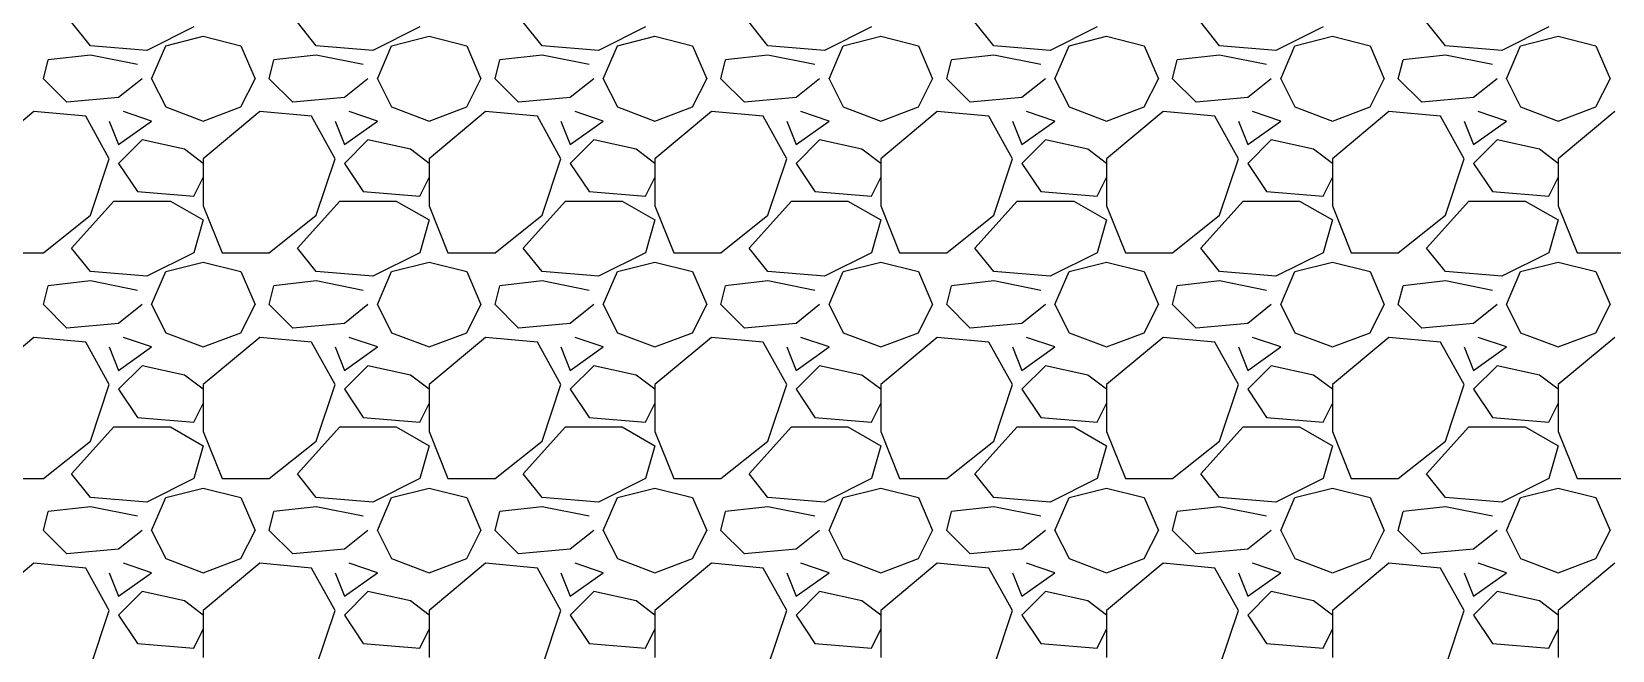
# Model space of a CAD drawing. Header units: metres. Extents: x 1 to 213, y 1 to 147.
# Drawn here: x 68.074 to 71.63, y 135.736 to 137.128 of the extents above; entities that cross this region are included whole.
import ezdxf

# ---------------------------------------------------------------- set-up
doc = ezdxf.new("R2010")
doc.units = ezdxf.units.M
doc.layers.add('00-BASE-ARQUITECTURA', color=8, linetype='Continuous')

msp = doc.modelspace()

# ---------------------------------------------------------------- linework, layer by layer
at = {"layer": '00-BASE-ARQUITECTURA'}
for points in [[(68.206, 137.0964), (68.1637, 137.1493)], [(68.4389, 137.1388), (68.333, 137.0858)], [(68.714, 137.0964), (68.6717, 137.1493)], [(68.9469, 137.1388), (68.841, 137.0858)], [(69.222, 137.0964), (69.1797, 137.1493)], [(69.4549, 137.1388), (69.349, 137.0858)], [(69.73, 137.0964), (69.6877, 137.1493)], [(69.9629, 137.1388), (69.857, 137.0858)], [(70.238, 137.0964), (70.1957, 137.1493)], [(70.4709, 137.1388), (70.365, 137.0858)], [(70.746, 137.0964), (70.7037, 137.1493)], [(70.9789, 137.1388), (70.873, 137.0858)], [(71.254, 137.0964), (71.2117, 137.1493)], [(71.4869, 137.1388), (71.381, 137.0858)], [(68.333, 137.0858), (68.206, 137.0964)], [(68.3436, 137.0223), (68.3754, 137.0964)], [(68.3754, 137.0964), (68.46, 137.1176)], [(68.46, 137.1176), (68.5447, 137.0964)], [(68.5447, 137.0964), (68.5764, 137.0223)], [(68.841, 137.0858), (68.714, 137.0964)], [(68.8516, 137.0223), (68.8834, 137.0964)], [(68.8834, 137.0964), (68.968, 137.1176)], [(68.968, 137.1176), (69.0527, 137.0964)], [(69.0527, 137.0964), (69.0844, 137.0223)], [(69.349, 137.0858), (69.222, 137.0964)], [(69.3596, 137.0223), (69.3914, 137.0964)], [(69.3914, 137.0964), (69.476, 137.1176)], [(69.476, 137.1176), (69.5607, 137.0964)], [(69.5607, 137.0964), (69.5924, 137.0223)], [(69.857, 137.0858), (69.73, 137.0964)], [(69.8676, 137.0223), (69.8994, 137.0964)], [(69.8994, 137.0964), (69.984, 137.1176)], [(69.984, 137.1176), (70.0687, 137.0964)], [(70.0687, 137.0964), (70.1004, 137.0223)], [(70.365, 137.0858), (70.238, 137.0964)], [(70.3756, 137.0223), (70.4074, 137.0964)], [(70.4074, 137.0964), (70.492, 137.1176)], [(70.492, 137.1176), (70.5767, 137.0964)], [(70.5767, 137.0964), (70.6084, 137.0223)], [(70.873, 137.0858), (70.746, 137.0964)], [(70.8836, 137.0223), (70.9154, 137.0964)], [(70.9154, 137.0964), (71, 137.1176)], [(71, 137.1176), (71.0847, 137.0964)], [(71.0847, 137.0964), (71.1164, 137.0223)], [(71.381, 137.0858), (71.254, 137.0964)], [(71.3916, 137.0223), (71.4234, 137.0964)], [(71.4234, 137.0964), (71.508, 137.1176)], [(71.508, 137.1176), (71.5927, 137.0964)], [(71.5927, 137.0964), (71.6244, 137.0223)], [(68.1002, 137.0223), (68.1108, 137.0647)], [(68.206, 137.0753), (68.1108, 137.0647)], [(68.3119, 137.0541), (68.206, 137.0753)], [(68.6082, 137.0223), (68.6188, 137.0647)], [(68.714, 137.0753), (68.6188, 137.0647)], [(68.8199, 137.0541), (68.714, 137.0753)], [(69.1162, 137.0223), (69.1268, 137.0647)], [(69.222, 137.0753), (69.1268, 137.0647)], [(69.3279, 137.0541), (69.222, 137.0753)], [(69.6242, 137.0223), (69.6348, 137.0647)], [(69.73, 137.0753), (69.6348, 137.0647)], [(69.8359, 137.0541), (69.73, 137.0753)], [(70.1322, 137.0223), (70.1428, 137.0647)], [(70.238, 137.0753), (70.1428, 137.0647)], [(70.3439, 137.0541), (70.238, 137.0753)], [(70.6402, 137.0223), (70.6508, 137.0647)], [(70.746, 137.0753), (70.6508, 137.0647)], [(70.8519, 137.0541), (70.746, 137.0753)], [(71.1482, 137.0223), (71.1588, 137.0647)], [(71.254, 137.0753), (71.1588, 137.0647)], [(71.3599, 137.0541), (71.254, 137.0753)], [(68.1531, 136.9694), (68.1002, 137.0223)], [(68.3224, 137.0223), (68.2695, 136.98)], [(68.3436, 137.0223), (68.3754, 136.9588)], [(68.5447, 136.9588), (68.5764, 137.0223)], [(68.6611, 136.9694), (68.6082, 137.0223)], [(68.8304, 137.0223), (68.7775, 136.98)], [(68.8516, 137.0223), (68.8834, 136.9588)], [(69.0527, 136.9588), (69.0844, 137.0223)], [(69.1691, 136.9694), (69.1162, 137.0223)], [(69.3384, 137.0223), (69.2855, 136.98)], [(69.3596, 137.0223), (69.3914, 136.9588)], [(69.5607, 136.9588), (69.5924, 137.0223)], [(69.6771, 136.9694), (69.6242, 137.0223)], [(69.8464, 137.0223), (69.7935, 136.98)], [(69.8676, 137.0223), (69.8994, 136.9588)], [(70.0687, 136.9588), (70.1004, 137.0223)], [(70.1851, 136.9694), (70.1322, 137.0223)], [(70.3544, 137.0223), (70.3015, 136.98)], [(70.3756, 137.0223), (70.4074, 136.9588)], [(70.5767, 136.9588), (70.6084, 137.0223)], [(70.6931, 136.9694), (70.6402, 137.0223)], [(70.8624, 137.0223), (70.8095, 136.98)], [(70.8836, 137.0223), (70.9154, 136.9588)], [(71.0847, 136.9588), (71.1164, 137.0223)], [(71.2011, 136.9694), (71.1482, 137.0223)], [(71.3704, 137.0223), (71.3175, 136.98)], [(71.3916, 137.0223), (71.4234, 136.9588)], [(71.5927, 136.9588), (71.6244, 137.0223)], [(68.2695, 136.98), (68.1531, 136.9694)], [(68.7775, 136.98), (68.6611, 136.9694)], [(69.2855, 136.98), (69.1691, 136.9694)], [(69.7935, 136.98), (69.6771, 136.9694)], [(70.3015, 136.98), (70.1851, 136.9694)], [(70.8095, 136.98), (70.6931, 136.9694)], [(71.3175, 136.98), (71.2011, 136.9694)], [(68.079, 136.9483), (67.952, 136.8424)], [(68.1954, 136.9377), (68.079, 136.9483)], [(68.3436, 136.9271), (68.2801, 136.9483)], [(68.3754, 136.9588), (68.46, 136.9271)], [(68.46, 136.9271), (68.5447, 136.9588)], [(68.587, 136.9483), (68.46, 136.8424)], [(68.7034, 136.9377), (68.587, 136.9483)], [(68.8516, 136.9271), (68.7881, 136.9483)], [(68.8834, 136.9588), (68.968, 136.9271)], [(68.968, 136.9271), (69.0527, 136.9588)], [(69.095, 136.9483), (68.968, 136.8424)], [(69.2114, 136.9377), (69.095, 136.9483)], [(69.3596, 136.9271), (69.2961, 136.9483)], [(69.3914, 136.9588), (69.476, 136.9271)], [(69.476, 136.9271), (69.5607, 136.9588)], [(69.603, 136.9483), (69.476, 136.8424)], [(69.7194, 136.9377), (69.603, 136.9483)], [(69.8676, 136.9271), (69.8041, 136.9483)], [(69.8994, 136.9588), (69.984, 136.9271)], [(69.984, 136.9271), (70.0687, 136.9588)], [(70.111, 136.9483), (69.984, 136.8424)], [(70.2274, 136.9377), (70.111, 136.9483)], [(70.3756, 136.9271), (70.3121, 136.9483)], [(70.4074, 136.9588), (70.492, 136.9271)], [(70.492, 136.9271), (70.5767, 136.9588)], [(70.619, 136.9483), (70.492, 136.8424)], [(70.7354, 136.9377), (70.619, 136.9483)], [(70.8836, 136.9271), (70.8201, 136.9483)], [(70.9154, 136.9588), (71, 136.9271)], [(71, 136.9271), (71.0847, 136.9588)], [(71.127, 136.9483), (71, 136.8424)], [(71.2434, 136.9377), (71.127, 136.9483)], [(71.3916, 136.9271), (71.3281, 136.9483)], [(71.4234, 136.9588), (71.508, 136.9271)], [(71.508, 136.9271), (71.5927, 136.9588)], [(71.635, 136.9483), (71.508, 136.8424)], [(68.2484, 136.8424), (68.1954, 136.9377)], [(68.2484, 136.9271), (68.2695, 136.8742)], [(68.2695, 136.8742), (68.3436, 136.9271)], [(68.7564, 136.8424), (68.7034, 136.9377)], [(68.7564, 136.9271), (68.7775, 136.8742)], [(68.7775, 136.8742), (68.8516, 136.9271)], [(69.2644, 136.8424), (69.2114, 136.9377)], [(69.2644, 136.9271), (69.2855, 136.8742)], [(69.2855, 136.8742), (69.3596, 136.9271)], [(69.7724, 136.8424), (69.7194, 136.9377)], [(69.7724, 136.9271), (69.7935, 136.8742)], [(69.7935, 136.8742), (69.8676, 136.9271)], [(70.2804, 136.8424), (70.2274, 136.9377)], [(70.2804, 136.9271), (70.3015, 136.8742)], [(70.3015, 136.8742), (70.3756, 136.9271)], [(70.7884, 136.8424), (70.7354, 136.9377)], [(70.7884, 136.9271), (70.8095, 136.8742)], [(70.8095, 136.8742), (70.8836, 136.9271)], [(71.2964, 136.8424), (71.2434, 136.9377)], [(71.2964, 136.9271), (71.3175, 136.8742)], [(71.3175, 136.8742), (71.3916, 136.9271)], [(68.3224, 136.8848), (68.2695, 136.8318)], [(68.4177, 136.8636), (68.3224, 136.8848)], [(68.8304, 136.8848), (68.7775, 136.8318)], [(68.9257, 136.8636), (68.8304, 136.8848)], [(69.3384, 136.8848), (69.2855, 136.8318)], [(69.4337, 136.8636), (69.3384, 136.8848)], [(69.8464, 136.8848), (69.7935, 136.8318)], [(69.9417, 136.8636), (69.8464, 136.8848)], [(70.3544, 136.8848), (70.3015, 136.8318)], [(70.4497, 136.8636), (70.3544, 136.8848)], [(70.8624, 136.8848), (70.8095, 136.8318)], [(70.9577, 136.8636), (70.8624, 136.8848)], [(71.3704, 136.8848), (71.3175, 136.8318)], [(71.4657, 136.8636), (71.3704, 136.8848)], [(68.206, 136.7154), (68.2484, 136.8424)], [(68.46, 136.8318), (68.4177, 136.8636)], [(68.46, 136.8424), (68.46, 136.7366)], [(68.714, 136.7154), (68.7564, 136.8424)], [(68.968, 136.8318), (68.9257, 136.8636)], [(68.968, 136.8424), (68.968, 136.7366)], [(69.222, 136.7154), (69.2644, 136.8424)], [(69.476, 136.8318), (69.4337, 136.8636)], [(69.476, 136.8424), (69.476, 136.7366)], [(69.73, 136.7154), (69.7724, 136.8424)], [(69.984, 136.8318), (69.9417, 136.8636)], [(69.984, 136.8424), (69.984, 136.7366)], [(70.238, 136.7154), (70.2804, 136.8424)], [(70.492, 136.8318), (70.4497, 136.8636)], [(70.492, 136.8424), (70.492, 136.7366)], [(70.746, 136.7154), (70.7884, 136.8424)], [(71, 136.8318), (70.9577, 136.8636)], [(71, 136.8424), (71, 136.7366)], [(71.254, 136.7154), (71.2964, 136.8424)], [(71.508, 136.8318), (71.4657, 136.8636)], [(71.508, 136.8424), (71.508, 136.7366)], [(68.2695, 136.8318), (68.3119, 136.7683)], [(68.4389, 136.7578), (68.46, 136.8001)], [(68.7775, 136.8318), (68.8199, 136.7683)], [(68.9469, 136.7578), (68.968, 136.8001)], [(69.2855, 136.8318), (69.3279, 136.7683)], [(69.4549, 136.7578), (69.476, 136.8001)], [(69.7935, 136.8318), (69.8359, 136.7683)], [(69.9629, 136.7578), (69.984, 136.8001)], [(70.3015, 136.8318), (70.3439, 136.7683)], [(70.4709, 136.7578), (70.492, 136.8001)], [(70.8095, 136.8318), (70.8519, 136.7683)], [(70.9789, 136.7578), (71, 136.8001)], [(71.3175, 136.8318), (71.3599, 136.7683)], [(71.4869, 136.7578), (71.508, 136.8001)], [(68.3119, 136.7683), (68.4389, 136.7578)], [(68.8199, 136.7683), (68.9469, 136.7578)], [(69.3279, 136.7683), (69.4549, 136.7578)], [(69.8359, 136.7683), (69.9629, 136.7578)], [(70.3439, 136.7683), (70.4709, 136.7578)], [(70.8519, 136.7683), (70.9789, 136.7578)], [(71.3599, 136.7683), (71.4869, 136.7578)], [(68.1637, 136.6413), (68.2589, 136.7472)], [(68.2589, 136.7472), (68.3859, 136.7472)], [(68.3859, 136.7472), (68.46, 136.7048)], [(68.46, 136.7366), (68.5024, 136.6308)], [(68.6717, 136.6413), (68.7669, 136.7472)], [(68.7669, 136.7472), (68.8939, 136.7472)], [(68.8939, 136.7472), (68.968, 136.7048)], [(68.968, 136.7366), (69.0104, 136.6308)], [(69.1797, 136.6413), (69.2749, 136.7472)], [(69.2749, 136.7472), (69.4019, 136.7472)], [(69.4019, 136.7472), (69.476, 136.7048)], [(69.476, 136.7366), (69.5184, 136.6308)], [(69.6877, 136.6413), (69.7829, 136.7472)], [(69.7829, 136.7472), (69.9099, 136.7472)], [(69.9099, 136.7472), (69.984, 136.7048)], [(69.984, 136.7366), (70.0264, 136.6308)], [(70.1957, 136.6413), (70.2909, 136.7472)], [(70.2909, 136.7472), (70.4179, 136.7472)], [(70.4179, 136.7472), (70.492, 136.7048)], [(70.492, 136.7366), (70.5344, 136.6308)], [(70.7037, 136.6413), (70.7989, 136.7472)], [(70.7989, 136.7472), (70.9259, 136.7472)], [(70.9259, 136.7472), (71, 136.7048)], [(71, 136.7366), (71.0424, 136.6308)], [(71.2117, 136.6413), (71.3069, 136.7472)], [(71.3069, 136.7472), (71.4339, 136.7472)], [(71.4339, 136.7472), (71.508, 136.7048)], [(71.508, 136.7366), (71.5504, 136.6308)], [(68.1002, 136.6308), (68.206, 136.7154)], [(68.46, 136.7048), (68.4389, 136.6308)], [(68.6082, 136.6308), (68.714, 136.7154)], [(68.968, 136.7048), (68.9469, 136.6308)], [(69.1162, 136.6308), (69.222, 136.7154)], [(69.476, 136.7048), (69.4549, 136.6308)], [(69.6242, 136.6308), (69.73, 136.7154)], [(69.984, 136.7048), (69.9629, 136.6308)], [(70.1322, 136.6308), (70.238, 136.7154)], [(70.492, 136.7048), (70.4709, 136.6308)], [(70.6402, 136.6308), (70.746, 136.7154)], [(71, 136.7048), (70.9789, 136.6308)], [(71.1482, 136.6308), (71.254, 136.7154)], [(71.508, 136.7048), (71.4869, 136.6308)], [(67.9944, 136.6308), (68.1002, 136.6308)], [(68.206, 136.5884), (68.1637, 136.6413)], [(68.4389, 136.6308), (68.333, 136.5778)], [(68.5024, 136.6308), (68.6082, 136.6308)], [(68.714, 136.5884), (68.6717, 136.6413)], [(68.9469, 136.6308), (68.841, 136.5778)], [(69.0104, 136.6308), (69.1162, 136.6308)], [(69.222, 136.5884), (69.1797, 136.6413)], [(69.4549, 136.6308), (69.349, 136.5778)], [(69.5184, 136.6308), (69.6242, 136.6308)], [(69.73, 136.5884), (69.6877, 136.6413)], [(69.9629, 136.6308), (69.857, 136.5778)], [(70.0264, 136.6308), (70.1322, 136.6308)], [(70.238, 136.5884), (70.1957, 136.6413)], [(70.4709, 136.6308), (70.365, 136.5778)], [(70.5344, 136.6308), (70.6402, 136.6308)], [(70.746, 136.5884), (70.7037, 136.6413)], [(70.9789, 136.6308), (70.873, 136.5778)], [(71.0424, 136.6308), (71.1482, 136.6308)], [(71.254, 136.5884), (71.2117, 136.6413)], [(71.4869, 136.6308), (71.381, 136.5778)], [(71.5504, 136.6308), (71.6562, 136.6308)], [(68.333, 136.5778), (68.206, 136.5884)], [(68.3436, 136.5143), (68.3754, 136.5884)], [(68.3754, 136.5884), (68.46, 136.6096)], [(68.46, 136.6096), (68.5447, 136.5884)], [(68.5447, 136.5884), (68.5764, 136.5143)], [(68.841, 136.5778), (68.714, 136.5884)], [(68.8516, 136.5143), (68.8834, 136.5884)], [(68.8834, 136.5884), (68.968, 136.6096)], [(68.968, 136.6096), (69.0527, 136.5884)], [(69.0527, 136.5884), (69.0844, 136.5143)], [(69.349, 136.5778), (69.222, 136.5884)], [(69.3596, 136.5143), (69.3914, 136.5884)], [(69.3914, 136.5884), (69.476, 136.6096)], [(69.476, 136.6096), (69.5607, 136.5884)], [(69.5607, 136.5884), (69.5924, 136.5143)], [(69.857, 136.5778), (69.73, 136.5884)], [(69.8676, 136.5143), (69.8994, 136.5884)], [(69.8994, 136.5884), (69.984, 136.6096)], [(69.984, 136.6096), (70.0687, 136.5884)], [(70.0687, 136.5884), (70.1004, 136.5143)], [(70.365, 136.5778), (70.238, 136.5884)], [(70.3756, 136.5143), (70.4074, 136.5884)], [(70.4074, 136.5884), (70.492, 136.6096)], [(70.492, 136.6096), (70.5767, 136.5884)], [(70.5767, 136.5884), (70.6084, 136.5143)], [(70.873, 136.5778), (70.746, 136.5884)], [(70.8836, 136.5143), (70.9154, 136.5884)], [(70.9154, 136.5884), (71, 136.6096)], [(71, 136.6096), (71.0847, 136.5884)], [(71.0847, 136.5884), (71.1164, 136.5143)], [(71.381, 136.5778), (71.254, 136.5884)], [(71.3916, 136.5143), (71.4234, 136.5884)], [(71.4234, 136.5884), (71.508, 136.6096)], [(71.508, 136.6096), (71.5927, 136.5884)], [(71.5927, 136.5884), (71.6244, 136.5143)], [(68.1002, 136.5143), (68.1108, 136.5567)], [(68.206, 136.5673), (68.1108, 136.5567)], [(68.3119, 136.5461), (68.206, 136.5673)], [(68.6082, 136.5143), (68.6188, 136.5567)], [(68.714, 136.5673), (68.6188, 136.5567)], [(68.8199, 136.5461), (68.714, 136.5673)], [(69.1162, 136.5143), (69.1268, 136.5567)], [(69.222, 136.5673), (69.1268, 136.5567)], [(69.3279, 136.5461), (69.222, 136.5673)], [(69.6242, 136.5143), (69.6348, 136.5567)], [(69.73, 136.5673), (69.6348, 136.5567)], [(69.8359, 136.5461), (69.73, 136.5673)], [(70.1322, 136.5143), (70.1428, 136.5567)], [(70.238, 136.5673), (70.1428, 136.5567)], [(70.3439, 136.5461), (70.238, 136.5673)], [(70.6402, 136.5143), (70.6508, 136.5567)], [(70.746, 136.5673), (70.6508, 136.5567)], [(70.8519, 136.5461), (70.746, 136.5673)], [(71.1482, 136.5143), (71.1588, 136.5567)], [(71.254, 136.5673), (71.1588, 136.5567)], [(71.3599, 136.5461), (71.254, 136.5673)], [(68.1531, 136.4614), (68.1002, 136.5143)], [(68.3224, 136.5143), (68.2695, 136.472)], [(68.3436, 136.5143), (68.3754, 136.4508)], [(68.5447, 136.4508), (68.5764, 136.5143)], [(68.6611, 136.4614), (68.6082, 136.5143)], [(68.8304, 136.5143), (68.7775, 136.472)], [(68.8516, 136.5143), (68.8834, 136.4508)], [(69.0527, 136.4508), (69.0844, 136.5143)], [(69.1691, 136.4614), (69.1162, 136.5143)], [(69.3384, 136.5143), (69.2855, 136.472)], [(69.3596, 136.5143), (69.3914, 136.4508)], [(69.5607, 136.4508), (69.5924, 136.5143)], [(69.6771, 136.4614), (69.6242, 136.5143)], [(69.8464, 136.5143), (69.7935, 136.472)], [(69.8676, 136.5143), (69.8994, 136.4508)], [(70.0687, 136.4508), (70.1004, 136.5143)], [(70.1851, 136.4614), (70.1322, 136.5143)], [(70.3544, 136.5143), (70.3015, 136.472)], [(70.3756, 136.5143), (70.4074, 136.4508)], [(70.5767, 136.4508), (70.6084, 136.5143)], [(70.6931, 136.4614), (70.6402, 136.5143)], [(70.8624, 136.5143), (70.8095, 136.472)], [(70.8836, 136.5143), (70.9154, 136.4508)], [(71.0847, 136.4508), (71.1164, 136.5143)], [(71.2011, 136.4614), (71.1482, 136.5143)], [(71.3704, 136.5143), (71.3175, 136.472)], [(71.3916, 136.5143), (71.4234, 136.4508)], [(71.5927, 136.4508), (71.6244, 136.5143)], [(68.2695, 136.472), (68.1531, 136.4614)], [(68.3754, 136.4508), (68.46, 136.4191)], [(68.46, 136.4191), (68.5447, 136.4508)], [(68.7775, 136.472), (68.6611, 136.4614)], [(68.8834, 136.4508), (68.968, 136.4191)], [(68.968, 136.4191), (69.0527, 136.4508)], [(69.2855, 136.472), (69.1691, 136.4614)], [(69.3914, 136.4508), (69.476, 136.4191)], [(69.476, 136.4191), (69.5607, 136.4508)], [(69.7935, 136.472), (69.6771, 136.4614)], [(69.8994, 136.4508), (69.984, 136.4191)], [(69.984, 136.4191), (70.0687, 136.4508)], [(70.3015, 136.472), (70.1851, 136.4614)], [(70.4074, 136.4508), (70.492, 136.4191)], [(70.492, 136.4191), (70.5767, 136.4508)], [(70.8095, 136.472), (70.6931, 136.4614)], [(70.9154, 136.4508), (71, 136.4191)], [(71, 136.4191), (71.0847, 136.4508)], [(71.3175, 136.472), (71.2011, 136.4614)], [(71.4234, 136.4508), (71.508, 136.4191)], [(71.508, 136.4191), (71.5927, 136.4508)], [(68.079, 136.4403), (67.952, 136.3344)], [(68.1954, 136.4297), (68.079, 136.4403)], [(68.2484, 136.3344), (68.1954, 136.4297)], [(68.2484, 136.4191), (68.2695, 136.3662)], [(68.2695, 136.3662), (68.3436, 136.4191)], [(68.3436, 136.4191), (68.2801, 136.4403)], [(68.587, 136.4403), (68.46, 136.3344)], [(68.7034, 136.4297), (68.587, 136.4403)], [(68.7564, 136.3344), (68.7034, 136.4297)], [(68.7564, 136.4191), (68.7775, 136.3662)], [(68.7775, 136.3662), (68.8516, 136.4191)], [(68.8516, 136.4191), (68.7881, 136.4403)], [(69.095, 136.4403), (68.968, 136.3344)], [(69.2114, 136.4297), (69.095, 136.4403)], [(69.2644, 136.3344), (69.2114, 136.4297)], [(69.2644, 136.4191), (69.2855, 136.3662)], [(69.2855, 136.3662), (69.3596, 136.4191)], [(69.3596, 136.4191), (69.2961, 136.4403)], [(69.603, 136.4403), (69.476, 136.3344)], [(69.7194, 136.4297), (69.603, 136.4403)], [(69.7724, 136.3344), (69.7194, 136.4297)], [(69.7724, 136.4191), (69.7935, 136.3662)], [(69.7935, 136.3662), (69.8676, 136.4191)], [(69.8676, 136.4191), (69.8041, 136.4403)], [(70.111, 136.4403), (69.984, 136.3344)], [(70.2274, 136.4297), (70.111, 136.4403)], [(70.2804, 136.3344), (70.2274, 136.4297)], [(70.2804, 136.4191), (70.3015, 136.3662)], [(70.3015, 136.3662), (70.3756, 136.4191)], [(70.3756, 136.4191), (70.3121, 136.4403)], [(70.619, 136.4403), (70.492, 136.3344)], [(70.7354, 136.4297), (70.619, 136.4403)], [(70.7884, 136.3344), (70.7354, 136.4297)], [(70.7884, 136.4191), (70.8095, 136.3662)], [(70.8095, 136.3662), (70.8836, 136.4191)], [(70.8836, 136.4191), (70.8201, 136.4403)], [(71.127, 136.4403), (71, 136.3344)], [(71.2434, 136.4297), (71.127, 136.4403)], [(71.2964, 136.3344), (71.2434, 136.4297)], [(71.2964, 136.4191), (71.3175, 136.3662)], [(71.3175, 136.3662), (71.3916, 136.4191)], [(71.3916, 136.4191), (71.3281, 136.4403)], [(71.635, 136.4403), (71.508, 136.3344)], [(68.3224, 136.3768), (68.2695, 136.3238)], [(68.4177, 136.3556), (68.3224, 136.3768)], [(68.8304, 136.3768), (68.7775, 136.3238)], [(68.9257, 136.3556), (68.8304, 136.3768)], [(69.3384, 136.3768), (69.2855, 136.3238)], [(69.4337, 136.3556), (69.3384, 136.3768)], [(69.8464, 136.3768), (69.7935, 136.3238)], [(69.9417, 136.3556), (69.8464, 136.3768)], [(70.3544, 136.3768), (70.3015, 136.3238)], [(70.4497, 136.3556), (70.3544, 136.3768)], [(70.8624, 136.3768), (70.8095, 136.3238)], [(70.9577, 136.3556), (70.8624, 136.3768)], [(71.3704, 136.3768), (71.3175, 136.3238)], [(71.4657, 136.3556), (71.3704, 136.3768)], [(68.46, 136.3238), (68.4177, 136.3556)], [(68.968, 136.3238), (68.9257, 136.3556)], [(69.476, 136.3238), (69.4337, 136.3556)], [(69.984, 136.3238), (69.9417, 136.3556)], [(70.492, 136.3238), (70.4497, 136.3556)], [(71, 136.3238), (70.9577, 136.3556)], [(71.508, 136.3238), (71.4657, 136.3556)], [(68.206, 136.2074), (68.2484, 136.3344)], [(68.2695, 136.3238), (68.3119, 136.2603)], [(68.46, 136.3344), (68.46, 136.2286)], [(68.714, 136.2074), (68.7564, 136.3344)], [(68.7775, 136.3238), (68.8199, 136.2603)], [(68.968, 136.3344), (68.968, 136.2286)], [(69.222, 136.2074), (69.2644, 136.3344)], [(69.2855, 136.3238), (69.3279, 136.2603)], [(69.476, 136.3344), (69.476, 136.2286)], [(69.73, 136.2074), (69.7724, 136.3344)], [(69.7935, 136.3238), (69.8359, 136.2603)], [(69.984, 136.3344), (69.984, 136.2286)], [(70.238, 136.2074), (70.2804, 136.3344)], [(70.3015, 136.3238), (70.3439, 136.2603)], [(70.492, 136.3344), (70.492, 136.2286)], [(70.746, 136.2074), (70.7884, 136.3344)], [(70.8095, 136.3238), (70.8519, 136.2603)], [(71, 136.3344), (71, 136.2286)], [(71.254, 136.2074), (71.2964, 136.3344)], [(71.3175, 136.3238), (71.3599, 136.2603)], [(71.508, 136.3344), (71.508, 136.2286)], [(68.4389, 136.2498), (68.46, 136.2921)], [(68.9469, 136.2498), (68.968, 136.2921)], [(69.4549, 136.2498), (69.476, 136.2921)], [(69.9629, 136.2498), (69.984, 136.2921)], [(70.4709, 136.2498), (70.492, 136.2921)], [(70.9789, 136.2498), (71, 136.2921)], [(71.4869, 136.2498), (71.508, 136.2921)], [(68.1637, 136.1333), (68.2589, 136.2392)], [(68.2589, 136.2392), (68.3859, 136.2392)], [(68.3119, 136.2603), (68.4389, 136.2498)], [(68.3859, 136.2392), (68.46, 136.1968)], [(68.6717, 136.1333), (68.7669, 136.2392)], [(68.7669, 136.2392), (68.8939, 136.2392)], [(68.8199, 136.2603), (68.9469, 136.2498)], [(68.8939, 136.2392), (68.968, 136.1968)], [(69.1797, 136.1333), (69.2749, 136.2392)], [(69.2749, 136.2392), (69.4019, 136.2392)], [(69.3279, 136.2603), (69.4549, 136.2498)], [(69.4019, 136.2392), (69.476, 136.1968)], [(69.6877, 136.1333), (69.7829, 136.2392)], [(69.7829, 136.2392), (69.9099, 136.2392)], [(69.8359, 136.2603), (69.9629, 136.2498)], [(69.9099, 136.2392), (69.984, 136.1968)], [(70.1957, 136.1333), (70.2909, 136.2392)], [(70.2909, 136.2392), (70.4179, 136.2392)], [(70.3439, 136.2603), (70.4709, 136.2498)], [(70.4179, 136.2392), (70.492, 136.1968)], [(70.7037, 136.1333), (70.7989, 136.2392)], [(70.7989, 136.2392), (70.9259, 136.2392)], [(70.8519, 136.2603), (70.9789, 136.2498)], [(70.9259, 136.2392), (71, 136.1968)], [(71.2117, 136.1333), (71.3069, 136.2392)], [(71.3069, 136.2392), (71.4339, 136.2392)], [(71.3599, 136.2603), (71.4869, 136.2498)], [(71.4339, 136.2392), (71.508, 136.1968)], [(68.1002, 136.1228), (68.206, 136.2074)], [(68.46, 136.1968), (68.4389, 136.1228)], [(68.46, 136.2286), (68.5024, 136.1228)], [(68.6082, 136.1228), (68.714, 136.2074)], [(68.968, 136.1968), (68.9469, 136.1228)], [(68.968, 136.2286), (69.0104, 136.1228)], [(69.1162, 136.1228), (69.222, 136.2074)], [(69.476, 136.1968), (69.4549, 136.1228)], [(69.476, 136.2286), (69.5184, 136.1228)], [(69.6242, 136.1228), (69.73, 136.2074)], [(69.984, 136.1968), (69.9629, 136.1228)], [(69.984, 136.2286), (70.0264, 136.1228)], [(70.1322, 136.1228), (70.238, 136.2074)], [(70.492, 136.1968), (70.4709, 136.1228)], [(70.492, 136.2286), (70.5344, 136.1228)], [(70.6402, 136.1228), (70.746, 136.2074)], [(71, 136.1968), (70.9789, 136.1228)], [(71, 136.2286), (71.0424, 136.1228)], [(71.1482, 136.1228), (71.254, 136.2074)], [(71.508, 136.1968), (71.4869, 136.1228)], [(71.508, 136.2286), (71.5504, 136.1228)], [(68.206, 136.0804), (68.1637, 136.1333)], [(68.714, 136.0804), (68.6717, 136.1333)], [(69.222, 136.0804), (69.1797, 136.1333)], [(69.73, 136.0804), (69.6877, 136.1333)], [(70.238, 136.0804), (70.1957, 136.1333)], [(70.746, 136.0804), (70.7037, 136.1333)], [(71.254, 136.0804), (71.2117, 136.1333)], [(67.9944, 136.1228), (68.1002, 136.1228)], [(68.4389, 136.1228), (68.333, 136.0698)], [(68.3754, 136.0804), (68.46, 136.1016)], [(68.46, 136.1016), (68.5447, 136.0804)], [(68.5024, 136.1228), (68.6082, 136.1228)], [(68.9469, 136.1228), (68.841, 136.0698)], [(68.8834, 136.0804), (68.968, 136.1016)], [(68.968, 136.1016), (69.0527, 136.0804)], [(69.0104, 136.1228), (69.1162, 136.1228)], [(69.4549, 136.1228), (69.349, 136.0698)], [(69.3914, 136.0804), (69.476, 136.1016)], [(69.476, 136.1016), (69.5607, 136.0804)], [(69.5184, 136.1228), (69.6242, 136.1228)], [(69.9629, 136.1228), (69.857, 136.0698)], [(69.8994, 136.0804), (69.984, 136.1016)], [(69.984, 136.1016), (70.0687, 136.0804)], [(70.0264, 136.1228), (70.1322, 136.1228)], [(70.4709, 136.1228), (70.365, 136.0698)], [(70.4074, 136.0804), (70.492, 136.1016)], [(70.492, 136.1016), (70.5767, 136.0804)], [(70.5344, 136.1228), (70.6402, 136.1228)], [(70.9789, 136.1228), (70.873, 136.0698)], [(70.9154, 136.0804), (71, 136.1016)], [(71, 136.1016), (71.0847, 136.0804)], [(71.0424, 136.1228), (71.1482, 136.1228)], [(71.4869, 136.1228), (71.381, 136.0698)], [(71.4234, 136.0804), (71.508, 136.1016)], [(71.508, 136.1016), (71.5927, 136.0804)], [(71.5504, 136.1228), (71.6562, 136.1228)], [(68.206, 136.0593), (68.1108, 136.0487)], [(68.333, 136.0698), (68.206, 136.0804)], [(68.3119, 136.0381), (68.206, 136.0593)], [(68.3436, 136.0063), (68.3754, 136.0804)], [(68.5447, 136.0804), (68.5764, 136.0063)], [(68.714, 136.0593), (68.6188, 136.0487)], [(68.841, 136.0698), (68.714, 136.0804)], [(68.8199, 136.0381), (68.714, 136.0593)], [(68.8516, 136.0063), (68.8834, 136.0804)], [(69.0527, 136.0804), (69.0844, 136.0063)], [(69.222, 136.0593), (69.1268, 136.0487)], [(69.349, 136.0698), (69.222, 136.0804)], [(69.3279, 136.0381), (69.222, 136.0593)], [(69.3596, 136.0063), (69.3914, 136.0804)], [(69.5607, 136.0804), (69.5924, 136.0063)], [(69.73, 136.0593), (69.6348, 136.0487)], [(69.857, 136.0698), (69.73, 136.0804)], [(69.8359, 136.0381), (69.73, 136.0593)], [(69.8676, 136.0063), (69.8994, 136.0804)], [(70.0687, 136.0804), (70.1004, 136.0063)], [(70.238, 136.0593), (70.1428, 136.0487)], [(70.365, 136.0698), (70.238, 136.0804)], [(70.3439, 136.0381), (70.238, 136.0593)], [(70.3756, 136.0063), (70.4074, 136.0804)], [(70.5767, 136.0804), (70.6084, 136.0063)], [(70.746, 136.0593), (70.6508, 136.0487)], [(70.873, 136.0698), (70.746, 136.0804)], [(70.8519, 136.0381), (70.746, 136.0593)], [(70.8836, 136.0063), (70.9154, 136.0804)], [(71.0847, 136.0804), (71.1164, 136.0063)], [(71.254, 136.0593), (71.1588, 136.0487)], [(71.381, 136.0698), (71.254, 136.0804)], [(71.3599, 136.0381), (71.254, 136.0593)], [(71.3916, 136.0063), (71.4234, 136.0804)], [(71.5927, 136.0804), (71.6244, 136.0063)], [(68.1002, 136.0063), (68.1108, 136.0487)], [(68.6082, 136.0063), (68.6188, 136.0487)], [(69.1162, 136.0063), (69.1268, 136.0487)], [(69.6242, 136.0063), (69.6348, 136.0487)], [(70.1322, 136.0063), (70.1428, 136.0487)], [(70.6402, 136.0063), (70.6508, 136.0487)], [(71.1482, 136.0063), (71.1588, 136.0487)], [(68.1531, 135.9534), (68.1002, 136.0063)], [(68.3224, 136.0063), (68.2695, 135.964)], [(68.3436, 136.0063), (68.3754, 135.9429)], [(68.5447, 135.9429), (68.5764, 136.0063)], [(68.6611, 135.9534), (68.6082, 136.0063)], [(68.8304, 136.0063), (68.7775, 135.964)], [(68.8516, 136.0063), (68.8834, 135.9429)], [(69.0527, 135.9429), (69.0844, 136.0063)], [(69.1691, 135.9534), (69.1162, 136.0063)], [(69.3384, 136.0063), (69.2855, 135.964)], [(69.3596, 136.0063), (69.3914, 135.9429)], [(69.5607, 135.9429), (69.5924, 136.0063)], [(69.6771, 135.9534), (69.6242, 136.0063)], [(69.8464, 136.0063), (69.7935, 135.964)], [(69.8676, 136.0063), (69.8994, 135.9429)], [(70.0687, 135.9429), (70.1004, 136.0063)], [(70.1851, 135.9534), (70.1322, 136.0063)], [(70.3544, 136.0063), (70.3015, 135.964)], [(70.3756, 136.0063), (70.4074, 135.9429)], [(70.5767, 135.9429), (70.6084, 136.0063)], [(70.6931, 135.9534), (70.6402, 136.0063)], [(70.8624, 136.0063), (70.8095, 135.964)], [(70.8836, 136.0063), (70.9154, 135.9429)], [(71.0847, 135.9429), (71.1164, 136.0063)], [(71.2011, 135.9534), (71.1482, 136.0063)], [(71.3704, 136.0063), (71.3175, 135.964)], [(71.3916, 136.0063), (71.4234, 135.9429)], [(71.5927, 135.9429), (71.6244, 136.0063)], [(68.2695, 135.964), (68.1531, 135.9534)], [(68.7775, 135.964), (68.6611, 135.9534)], [(69.2855, 135.964), (69.1691, 135.9534)], [(69.7935, 135.964), (69.6771, 135.9534)], [(70.3015, 135.964), (70.1851, 135.9534)], [(70.8095, 135.964), (70.6931, 135.9534)], [(71.3175, 135.964), (71.2011, 135.9534)], [(68.079, 135.9323), (67.952, 135.8264)], [(68.1954, 135.9217), (68.079, 135.9323)], [(68.2484, 135.8264), (68.1954, 135.9217)], [(68.2484, 135.9111), (68.2695, 135.8582)], [(68.2695, 135.8582), (68.3436, 135.9111)], [(68.3436, 135.9111), (68.2801, 135.9323)], [(68.3754, 135.9429), (68.46, 135.9111)], [(68.46, 135.9111), (68.5447, 135.9429)], [(68.587, 135.9323), (68.46, 135.8264)], [(68.7034, 135.9217), (68.587, 135.9323)], [(68.7564, 135.8264), (68.7034, 135.9217)], [(68.7564, 135.9111), (68.7775, 135.8582)], [(68.7775, 135.8582), (68.8516, 135.9111)], [(68.8516, 135.9111), (68.7881, 135.9323)], [(68.8834, 135.9429), (68.968, 135.9111)], [(68.968, 135.9111), (69.0527, 135.9429)], [(69.095, 135.9323), (68.968, 135.8264)], [(69.2114, 135.9217), (69.095, 135.9323)], [(69.2644, 135.8264), (69.2114, 135.9217)], [(69.2644, 135.9111), (69.2855, 135.8582)], [(69.2855, 135.8582), (69.3596, 135.9111)], [(69.3596, 135.9111), (69.2961, 135.9323)], [(69.3914, 135.9429), (69.476, 135.9111)], [(69.476, 135.9111), (69.5607, 135.9429)], [(69.603, 135.9323), (69.476, 135.8264)], [(69.7194, 135.9217), (69.603, 135.9323)], [(69.7724, 135.8264), (69.7194, 135.9217)], [(69.7724, 135.9111), (69.7935, 135.8582)], [(69.7935, 135.8582), (69.8676, 135.9111)], [(69.8676, 135.9111), (69.8041, 135.9323)], [(69.8994, 135.9429), (69.984, 135.9111)], [(69.984, 135.9111), (70.0687, 135.9429)], [(70.111, 135.9323), (69.984, 135.8264)], [(70.2274, 135.9217), (70.111, 135.9323)], [(70.2804, 135.8264), (70.2274, 135.9217)], [(70.2804, 135.9111), (70.3015, 135.8582)], [(70.3015, 135.8582), (70.3756, 135.9111)], [(70.3756, 135.9111), (70.3121, 135.9323)], [(70.4074, 135.9429), (70.492, 135.9111)], [(70.492, 135.9111), (70.5767, 135.9429)], [(70.619, 135.9323), (70.492, 135.8264)], [(70.7354, 135.9217), (70.619, 135.9323)], [(70.7884, 135.8264), (70.7354, 135.9217)], [(70.7884, 135.9111), (70.8095, 135.8582)], [(70.8095, 135.8582), (70.8836, 135.9111)], [(70.8836, 135.9111), (70.8201, 135.9323)], [(70.9154, 135.9429), (71, 135.9111)], [(71, 135.9111), (71.0847, 135.9429)], [(71.127, 135.9323), (71, 135.8264)], [(71.2434, 135.9217), (71.127, 135.9323)], [(71.2964, 135.8264), (71.2434, 135.9217)], [(71.2964, 135.9111), (71.3175, 135.8582)], [(71.3175, 135.8582), (71.3916, 135.9111)], [(71.3916, 135.9111), (71.3281, 135.9323)], [(71.4234, 135.9429), (71.508, 135.9111)], [(71.508, 135.9111), (71.5927, 135.9429)], [(71.635, 135.9323), (71.508, 135.8264)], [(68.3224, 135.8688), (68.2695, 135.8158)], [(68.4177, 135.8476), (68.3224, 135.8688)], [(68.46, 135.8158), (68.4177, 135.8476)], [(68.8304, 135.8688), (68.7775, 135.8158)], [(68.9257, 135.8476), (68.8304, 135.8688)], [(68.968, 135.8158), (68.9257, 135.8476)], [(69.3384, 135.8688), (69.2855, 135.8158)], [(69.4337, 135.8476), (69.3384, 135.8688)], [(69.476, 135.8158), (69.4337, 135.8476)], [(69.8464, 135.8688), (69.7935, 135.8158)], [(69.9417, 135.8476), (69.8464, 135.8688)], [(69.984, 135.8158), (69.9417, 135.8476)], [(70.3544, 135.8688), (70.3015, 135.8158)], [(70.4497, 135.8476), (70.3544, 135.8688)], [(70.492, 135.8158), (70.4497, 135.8476)], [(70.8624, 135.8688), (70.8095, 135.8158)], [(70.9577, 135.8476), (70.8624, 135.8688)], [(71, 135.8158), (70.9577, 135.8476)], [(71.3704, 135.8688), (71.3175, 135.8158)], [(71.4657, 135.8476), (71.3704, 135.8688)], [(71.508, 135.8158), (71.4657, 135.8476)], [(68.206, 135.6994), (68.2484, 135.8264)], [(68.2695, 135.8158), (68.3119, 135.7523)], [(68.46, 135.8264), (68.46, 135.7206)], [(68.714, 135.6994), (68.7564, 135.8264)], [(68.7775, 135.8158), (68.8199, 135.7523)], [(68.968, 135.8264), (68.968, 135.7206)], [(69.222, 135.6994), (69.2644, 135.8264)], [(69.2855, 135.8158), (69.3279, 135.7523)], [(69.476, 135.8264), (69.476, 135.7206)], [(69.73, 135.6994), (69.7724, 135.8264)], [(69.7935, 135.8158), (69.8359, 135.7523)], [(69.984, 135.8264), (69.984, 135.7206)], [(70.238, 135.6994), (70.2804, 135.8264)], [(70.3015, 135.8158), (70.3439, 135.7523)], [(70.492, 135.8264), (70.492, 135.7206)], [(70.746, 135.6994), (70.7884, 135.8264)], [(70.8095, 135.8158), (70.8519, 135.7523)], [(71, 135.8264), (71, 135.7206)], [(71.254, 135.6994), (71.2964, 135.8264)], [(71.3175, 135.8158), (71.3599, 135.7523)], [(71.508, 135.8264), (71.508, 135.7206)], [(68.4389, 135.7418), (68.46, 135.7841)], [(68.9469, 135.7418), (68.968, 135.7841)], [(69.4549, 135.7418), (69.476, 135.7841)], [(69.9629, 135.7418), (69.984, 135.7841)], [(70.4709, 135.7418), (70.492, 135.7841)], [(70.9789, 135.7418), (71, 135.7841)], [(71.4869, 135.7418), (71.508, 135.7841)], [(68.3119, 135.7523), (68.4389, 135.7418)], [(68.8199, 135.7523), (68.9469, 135.7418)], [(69.3279, 135.7523), (69.4549, 135.7418)], [(69.8359, 135.7523), (69.9629, 135.7418)], [(70.3439, 135.7523), (70.4709, 135.7418)], [(70.8519, 135.7523), (70.9789, 135.7418)], [(71.3599, 135.7523), (71.4869, 135.7418)]]:
    msp.add_lwpolyline(points, dxfattribs=at)

doc.saveas('drawing.dxf')
